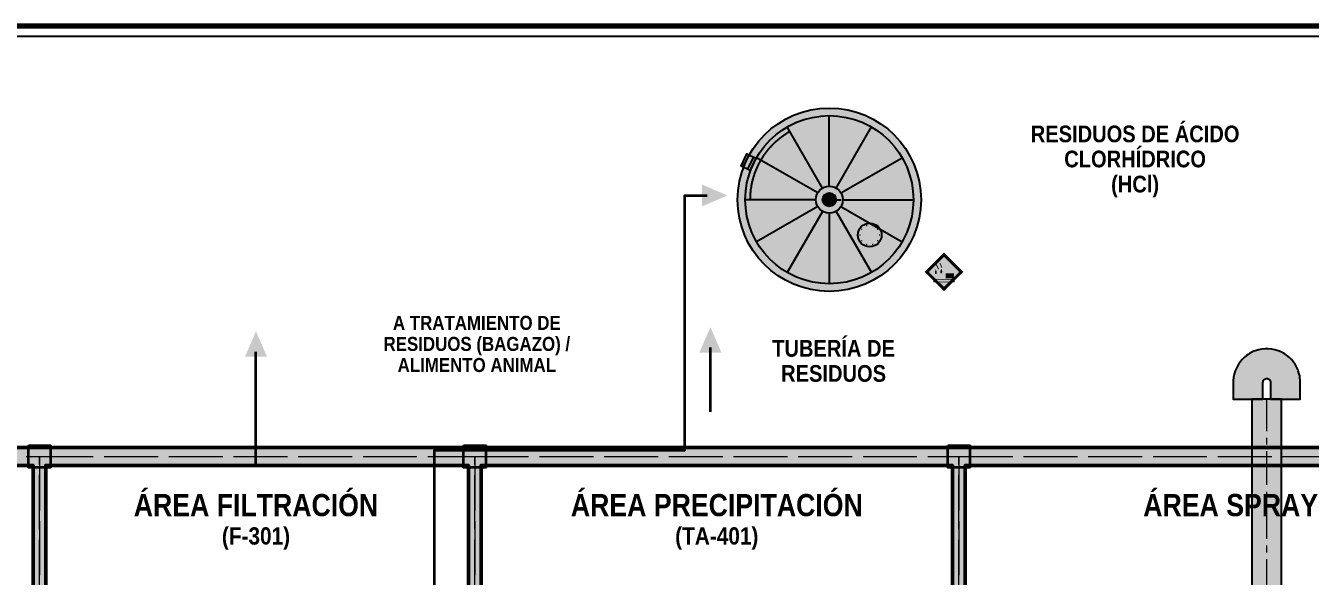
# Model space of a CAD drawing. Header units: metres. Extents: x 0 to 115, y 0 to 64.
# Drawn here: x 54.18 to 84.43, y 51.53 to 64.5 of the extents above; entities that cross this region are included whole.
import ezdxf

# ---------------------------------------------------------------- set-up
doc = ezdxf.new("R2010")
doc.units = ezdxf.units.M
doc.linetypes.add('CENTER', pattern=[5.08, 3.175, -0.635, 0.635, -0.635])
doc.linetypes.add('DASHED', pattern=[1.524, 1.27, -0.254])
doc.layers.add('A-AREA', color=8, linetype='DASHED', lineweight=13, plot=False)
for name, color, linetype, lineweight in [('A-AREA-NOMBRE', 7, 'Continuous', 25), ('A-COLUMNA', 7, 'Continuous', 35), ('A-LAMINA', 8, 'Continuous', 35), ('A-MURO', 7, 'Continuous', 50), ('G-ETIQUETA', 4, 'Continuous', 18), ('G-SENALIZACION', 2, 'Continuous', 25), ('G-TEXTO', 7, 'Continuous', 18), ('M-EQUIPO', 7, 'Continuous', 25), ('M-EQUIPO-RELLENO', 8, 'Continuous', 0), ('M-TUBERIA', 8, 'Continuous', 25), ('M-TUBERIA-RELLENO', 9, 'Continuous', 0)]:
    doc.layers.add(name, color=color, linetype=linetype, lineweight=lineweight)
doc.layers.add('A-MURO-RELLENO', color=8, linetype='Continuous', lineweight=0, true_color=0x8d949b)
doc.layers.add('P-RESIDUOS', color=1, linetype='Continuous', lineweight=35, true_color=0xb3121b)
doc.styles.add('PLANO', font='arial.ttf')
doc.styles.add('PLANO_N', font='arialbd.ttf')

# ---------------------------------------------------------------- blocks, each defined once
blk = doc.blocks.new('EQ_tk-hcl')
at = {"layer": 'M-EQUIPO-RELLENO', "true_color": 0xd9d9d4}
h = blk.add_hatch(color=7, dxfattribs=at)
h.dxf.hatch_style = 1
edge = h.paths.add_edge_path()
edge.add_arc((0, 0), 2.16, 0, 360)
at = {"layer": 'M-EQUIPO-RELLENO', "true_color": 0xeef0ee}
h = blk.add_hatch(color=7, dxfattribs=at)
h.dxf.hatch_style = 1
edge = h.paths.add_edge_path()
edge.add_arc((0, 0), 1.98, 0, 360)
at = {"layer": 'M-EQUIPO-RELLENO', "true_color": 0xf2c230}
h = blk.add_hatch(color=7, dxfattribs=at)
h.dxf.hatch_style = 1
h.paths.add_polyline_path([(-1.8621, 0.6918), (-2.0796, 0.7932), (-1.9444, 1.0832), (-1.7269, 0.9818)])
at = {"layer": 'M-EQUIPO-RELLENO', "true_color": 0xdfe3e0}
h = blk.add_hatch(color=7, dxfattribs=at)
h.dxf.hatch_style = 1
edge = h.paths.add_edge_path()
edge.add_arc((0, 0), 0.3168, 0, 360)
at = {"layer": 'M-EQUIPO-RELLENO', "true_color": 0xc8cecb}
h = blk.add_hatch(color=7, dxfattribs=at)
h.dxf.hatch_style = 1
edge = h.paths.add_edge_path()
edge.add_arc((0, 0), 0.16, 0, 360)
at = {"layer": 'M-EQUIPO-RELLENO', "true_color": 0xeceeec}
h = blk.add_hatch(color=7, dxfattribs=at)
h.dxf.hatch_style = 1
edge = h.paths.add_edge_path()
edge.add_arc((0.9504, -0.8316), 0.28, 0, 360)
at = {"layer": 'M-EQUIPO-RELLENO', "true_color": 0x5b6570}
h = blk.add_hatch(color=7, dxfattribs=at)
h.dxf.hatch_style = 1
edge = h.paths.add_edge_path()
edge.add_arc((0.8793, -0.6129), 0.016, 0, 360)
h = blk.add_hatch(color=7, dxfattribs=at)
h.dxf.hatch_style = 1
edge = h.paths.add_edge_path()
edge.add_arc((1.0215, -0.6129), 0.016, 0, 360)
h = blk.add_hatch(color=7, dxfattribs=at)
h.dxf.hatch_style = 1
edge = h.paths.add_edge_path()
edge.add_arc((0.7204, -0.8316), 0.016, 0, 360)
h = blk.add_hatch(color=7, dxfattribs=at)
h.dxf.hatch_style = 1
edge = h.paths.add_edge_path()
edge.add_arc((0.7643, -0.6964), 0.016, 0, 360)
h = blk.add_hatch(color=7, dxfattribs=at)
h.dxf.hatch_style = 1
edge = h.paths.add_edge_path()
edge.add_arc((1.1365, -0.6964), 0.016, 0, 360)
h = blk.add_hatch(color=7, dxfattribs=at)
h.dxf.hatch_style = 1
edge = h.paths.add_edge_path()
edge.add_arc((1.1804, -0.8316), 0.016, 0, 360)
h = blk.add_hatch(color=7, dxfattribs=at)
h.dxf.hatch_style = 1
edge = h.paths.add_edge_path()
edge.add_arc((0.7643, -0.9668), 0.016, 0, 360)
h = blk.add_hatch(color=7, dxfattribs=at)
h.dxf.hatch_style = 1
edge = h.paths.add_edge_path()
edge.add_arc((0.8793, -1.0503), 0.016, 0, 360)
h = blk.add_hatch(color=7, dxfattribs=at)
h.dxf.hatch_style = 1
edge = h.paths.add_edge_path()
edge.add_arc((1.0215, -1.0503), 0.016, 0, 360)
h = blk.add_hatch(color=7, dxfattribs=at)
h.dxf.hatch_style = 1
edge = h.paths.add_edge_path()
edge.add_arc((1.1365, -0.9668), 0.016, 0, 360)
at = {"layer": 'M-EQUIPO', "true_color": 0x97a09b}
for points in [[(0, 0.3168), (0, 1.98)], [(-0.1584, 0.2744), (-0.99, 1.7147)], [(0.1584, 0.2744), (0.99, 1.7147)], [(-0.2744, 0.1584), (-1.7147, 0.99)], [(0.2744, 0.1584), (1.7147, 0.99)], [(-0.3168, 0), (-1.98, 0)], [(0.3168, 0), (1.98, 0)], [(-0.2744, -0.1584), (-1.7147, -0.99)], [(-0.1584, -0.2744), (-0.99, -1.7147)], [(0.1584, -0.2744), (0.99, -1.7147)], [(0.2744, -0.1584), (1.7147, -0.99)], [(0, -0.3168), (0, -1.98)]]:
    blk.add_lwpolyline(points, dxfattribs=at)
at = {"layer": 'M-EQUIPO', "true_color": 0xd9a514}
blk.add_lwpolyline([(-1.86, 0), (-1.8599, 0.0199), (-1.8596, 0.0397), (-1.859, 0.0596), (-1.8583, 0.0795), (-1.8574, 0.0993), (-1.8562, 0.1192), (-1.8548, 0.139), (-1.8532, 0.1588), (-1.8514, 0.1786), (-1.8494, 0.1984), (-1.8472, 0.2181), (-1.8448, 0.2379), (-1.8421, 0.2576), (-1.8393, 0.2772), (-1.8362, 0.2969), (-1.8329, 0.3165), (-1.8294, 0.336), (-1.8257, 0.3556), (-1.8218, 0.3751), (-1.8177, 0.3945), (-1.8134, 0.4139), (-1.8089, 0.4333), (-1.8041, 0.4526), (-1.7992, 0.4718), (-1.7941, 0.491), (-1.7887, 0.5101), (-1.7832, 0.5292), (-1.7774, 0.5483), (-1.7714, 0.5672), (-1.7653, 0.5861), (-1.7589, 0.6049), (-1.7523, 0.6237), (-1.7456, 0.6424), (-1.7386, 0.661), (-1.7314, 0.6795), (-1.7241, 0.698), (-1.7165, 0.7164), (-1.7088, 0.7347), (-1.7008, 0.7529), (-1.6927, 0.771), (-1.6843, 0.7891), (-1.6758, 0.807), (-1.6671, 0.8249), (-1.6582, 0.8427), (-1.6491, 0.8603), (-1.6398, 0.8779), (-1.6303, 0.8954), (-1.6207, 0.9127), (-1.6108, 0.93), (-1.6008, 0.9472), (-1.5906, 0.9642), (-1.5802, 0.9812), (-1.5696, 0.998), (-1.5588, 1.0147), (-1.5479, 1.0313), (-1.5368, 1.0478), (-1.5255, 1.0641), (-1.5141, 1.0804), (-1.5024, 1.0965), (-1.4906, 1.1125), (-1.4787, 1.1284), (-1.4665, 1.1441), (-1.4542, 1.1597), (-1.4417, 1.1752), (-1.4291, 1.1905), (-1.4163, 1.2057), (-1.4033, 1.2208), (-1.3902, 1.2357), (-1.3769, 1.2505), (-1.3635, 1.2651), (-1.3499, 1.2796), (-1.3362, 1.294), (-1.3223, 1.3082), (-1.3082, 1.3223), (-1.294, 1.3362), (-1.2796, 1.3499), (-1.2652, 1.3635), (-1.2505, 1.3769), (-1.2357, 1.3902), (-1.2208, 1.4034), (-1.2057, 1.4163), (-1.1905, 1.4291), (-1.1752, 1.4418), (-1.1597, 1.4542), (-1.1441, 1.4665), (-1.1284, 1.4787), (-1.1125, 1.4906), (-1.0965, 1.5024), (-1.0804, 1.5141), (-1.0641, 1.5255), (-1.0478, 1.5368), (-1.0313, 1.5479), (-1.0147, 1.5588), (-0.998, 1.5696), (-0.9812, 1.5802), (-0.9642, 1.5906), (-0.9472, 1.6008), (-0.93, 1.6108)], dxfattribs=at)
at = {"layer": 'M-EQUIPO'}
blk.add_lwpolyline([(-1.8621, 0.6918), (-2.0796, 0.7932), (-1.9444, 1.0832), (-1.7269, 0.9818)], close=True, dxfattribs=at)
for points in [[(-2.0252, 0.7678), (-1.89, 1.0579)], [(-1.9165, 0.7171), (-1.7812, 1.0072)]]:
    blk.add_lwpolyline(points, dxfattribs=at)
at = {"layer": 'M-EQUIPO', "true_color": 0x56606a}
blk.add_lwpolyline([(0, 0), (0.28, 0)], dxfattribs=at)
at = {"layer": 'M-EQUIPO', "ltscale": 0.15, "true_color": 0x6b7280}
blk.add_circle((0, 0), 2.16, dxfattribs=at)
at = {"layer": 'M-EQUIPO'}
for centre, radius in [((0, 0), 1.98), ((0, 0), 0.3168), ((0, 0), 0.16), ((0.9504, -0.8316), 0.28)]:
    blk.add_circle(centre, radius, dxfattribs=at)
at = {"layer": 'G-ETIQUETA', "style": 'PLANO', "flags": 1}
for tag, p in [('TAG', (0, 0)), ('NOMBRE', (0, -0.25)), ('AREA', (0, -0.5)), ('FUNCION', (0, -0.75)), ('CONFIANZA', (0, -1))]:
    blk.add_attdef(tag, p, '', height=0.15, dxfattribs=at)

msp = doc.modelspace()

# ---------------------------------------------------------------- hatches: boundary and pattern name
at = {"layer": 'A-COLUMNA', "true_color": 0x5a6169}
h = msp.add_hatch(color=7, dxfattribs=at)
h.dxf.hatch_style = 1
h.paths.add_polyline_path([(54.24, 54.61), (54.76, 54.61), (54.76, 54.09), (54.24, 54.09)])
h = msp.add_hatch(color=7, dxfattribs=at)
h.dxf.hatch_style = 1
h.paths.add_polyline_path([(64.49, 54.61), (65.01, 54.61), (65.01, 54.09), (64.49, 54.09)])
h = msp.add_hatch(color=7, dxfattribs=at)
h.dxf.hatch_style = 1
h.paths.add_polyline_path([(75.89, 54.61), (76.41, 54.61), (76.41, 54.09), (75.89, 54.09)])
at = {"layer": 'A-MURO-RELLENO', "true_color": 0x8d949b}
h = msp.add_hatch(color=8, dxfattribs=at)
h.dxf.hatch_style = 1
h.paths.add_polyline_path([(54.65, 54.14), (64.6, 54.14), (64.6, 34.5), (64.3, 34.5), (64.3, 34.2), (65.1, 34.2), (65.1, 34.5), (64.9, 34.5), (64.9, 54.14), (76, 54.14), (76, 51.2), (76.3, 51.2), (76.3, 54.14), (87.25, 54.14), (87.25, 34.5), (86.6, 34.5), (86.6, 34.2), (87.7, 34.2), (87.7, 34.5), (87.55, 34.5), (87.55, 54.14), (100.15, 54.14), (100.15, 37.9), (100.45, 37.9), (100.45, 54.14), (113.09, 54.14), (113.09, 34.56), (106.8, 34.56), (106.8, 34.14), (113.51, 34.14), (113.51, 54.56), (44.4, 54.56), (44.4, 54.14), (54.35, 54.14), (54.35, 34.5), (53.8, 34.5), (53.8, 34.2), (61.9, 34.2), (61.9, 34.5), (54.65, 34.5)])
at = {"layer": 'G-SENALIZACION', "true_color": 0xffffff}
h = msp.add_hatch(color=7, dxfattribs=at)
h.dxf.hatch_style = 1
h.paths.add_polyline_path([(75.8, 59.1073), (76.2073, 58.7), (75.8, 58.2927), (75.3927, 58.7)])
at = {"layer": 'G-SENALIZACION', "true_color": 0x111111}
h = msp.add_hatch(color=7, dxfattribs=at)
h.dxf.hatch_style = 1
h.paths.add_polyline_path([(75.608, 58.732), (75.6136, 58.7176), (75.6178, 58.7028), (75.6199, 58.6875), (75.6188, 58.6721), (75.6129, 58.658), (75.6031, 58.658), (75.5972, 58.6721), (75.5961, 58.6875), (75.5982, 58.7028), (75.6024, 58.7176), (75.608, 58.732)])
h = msp.add_hatch(color=7, dxfattribs=at)
h.dxf.hatch_style = 1
h.paths.add_polyline_path([(75.736, 58.748), (75.7416, 58.7336), (75.7458, 58.7188), (75.7479, 58.7035), (75.7468, 58.6881), (75.7409, 58.674), (75.7311, 58.674), (75.7252, 58.6881), (75.7241, 58.7035), (75.7262, 58.7188), (75.7304, 58.7336), (75.736, 58.748)])
h = msp.add_hatch(color=7, dxfattribs=at)
h.dxf.hatch_style = 1
h.paths.add_polyline_path([(75.56, 58.524), (76.04, 58.524), (76.04, 58.46), (75.56, 58.46)])
h = msp.add_hatch(color=7, dxfattribs=at)
h.dxf.hatch_style = 1
h.paths.add_polyline_path([(75.848, 58.652), (76.024, 58.652), (76.024, 58.556), (75.848, 58.556)])
at = {"layer": 'M-TUBERIA-RELLENO', "true_color": 0xdfe4e9}
h = msp.add_hatch(color=7, dxfattribs=at)
h.dxf.hatch_style = 1
h.paths.add_polyline_path([(83.31, 56.0828), (83.3134, 56.1172), (83.3184, 56.1338), (83.3266, 56.1491), (83.3376, 56.1624), (83.3509, 56.1734), (83.3662, 56.1816), (83.3828, 56.1866), (83.4, 56.1883), (83.4172, 56.1866), (83.4338, 56.1816), (83.4491, 56.1734), (83.4624, 56.1624), (83.4734, 56.1491), (83.4816, 56.1338), (83.4866, 56.1172), (83.49, 56.0828), (83.49, 55.7), (84.19, 55.7), (84.19, 56.1), (84.1883, 56.1343), (84.1799, 56.2201), (84.1748, 56.2541), (84.1665, 56.2874), (84.1414, 56.37), (84.1299, 56.4023), (84.1152, 56.4334), (84.0745, 56.5094), (84.0569, 56.5389), (84.0364, 56.5665), (83.9817, 56.6332), (83.9586, 56.6586), (83.9332, 56.6817), (83.8665, 56.7364), (83.8389, 56.7569), (83.8094, 56.7745), (83.7334, 56.8152), (83.7023, 56.8299), (83.67, 56.8414), (83.5874, 56.8665), (83.5541, 56.8748), (83.5201, 56.8799), (83.4343, 56.8883), (83.4, 56.89), (83.3657, 56.8883), (83.2799, 56.8799), (83.2459, 56.8748), (83.2126, 56.8665), (83.13, 56.8414), (83.0977, 56.8299), (83.0666, 56.8152), (82.9906, 56.7745), (82.9611, 56.7569), (82.9335, 56.7364), (82.8668, 56.6817), (82.8414, 56.6586), (82.8183, 56.6332), (82.7636, 56.5665), (82.7431, 56.5389), (82.7255, 56.5094), (82.6848, 56.4334), (82.6701, 56.4023), (82.6586, 56.37), (82.6335, 56.2874), (82.6252, 56.2541), (82.6201, 56.2201), (82.6117, 56.1343), (82.61, 56.1), (82.61, 55.7), (83.31, 55.7)])
h = msp.add_hatch(color=7, dxfattribs=at)
h.dxf.hatch_style = 1
h.paths.add_polyline_path([(83.75, 55.7), (83.05, 55.7), (83.05, 48.6), (83.75, 48.6)])

# ---------------------------------------------------------------- linework, layer by layer
at = {"layer": 'A-AREA'}
for points in [[(42, 54.35), (54.5, 54.35), (54.5, 34.35), (42, 34.35)], [(54.5, 54.35), (64.75, 54.35), (64.75, 34.35), (54.5, 34.35)], [(64.75, 54.35), (76.15, 54.35), (76.15, 34.35), (64.75, 34.35)], [(76.15, 54.35), (87.4, 54.35), (87.4, 34.35), (76.15, 34.35)]]:
    msp.add_lwpolyline(points, close=True, dxfattribs=at)
at = {"layer": 'A-COLUMNA'}
for points in [[(54.24, 54.61), (54.76, 54.61), (54.76, 54.09), (54.24, 54.09)], [(64.49, 54.61), (65.01, 54.61), (65.01, 54.09), (64.49, 54.09)], [(75.89, 54.61), (76.41, 54.61), (76.41, 54.09), (75.89, 54.09)]]:
    msp.add_lwpolyline(points, close=True, dxfattribs=at)
at = {"layer": 'A-LAMINA', "lineweight": 70}
msp.add_lwpolyline([(0.4, 64.5), (115.4, 64.5), (115.4, 0.4), (0.4, 0.4)], close=True, dxfattribs=at)
at = {"layer": 'A-LAMINA', "lineweight": 25}
msp.add_lwpolyline([(0.65, 64.25), (115.15, 64.25), (115.15, 0.65), (0.65, 0.65)], close=True, dxfattribs=at)
at = {"layer": 'A-MURO'}
for points in [[(113.51, 54.56), (44.4, 54.56)], [(44.4, 54.14), (54.35, 54.14), (54.35, 34.5), (53.8, 34.5)], [(53.8, 34.2), (61.9, 34.2), (61.9, 34.5), (54.65, 34.5), (54.65, 54.14), (64.6, 54.14), (64.6, 34.5), (64.3, 34.5), (64.3, 34.2), (65.1, 34.2), (65.1, 34.5), (64.9, 34.5), (64.9, 54.14), (76, 54.14), (76, 51.2), (76.3, 51.2), (76.3, 54.14), (87.25, 54.14)]]:
    msp.add_lwpolyline(points, dxfattribs=at)
at = {"layer": 'G-SENALIZACION'}
for points, const_width in [([(75.8, 59.1073), (76.2073, 58.7), (75.8, 58.2927), (75.3927, 58.7)], 0.072), ([(75.608, 58.732), (75.6136, 58.7176), (75.6178, 58.7028), (75.6199, 58.6875), (75.6188, 58.6721), (75.6129, 58.658), (75.6031, 58.658), (75.5972, 58.6721), (75.5961, 58.6875), (75.5982, 58.7028), (75.6024, 58.7176), (75.608, 58.732)], 0.02), ([(75.736, 58.748), (75.7416, 58.7336), (75.7458, 58.7188), (75.7479, 58.7035), (75.7468, 58.6881), (75.7409, 58.674), (75.7311, 58.674), (75.7252, 58.6881), (75.7241, 58.7035), (75.7262, 58.7188), (75.7304, 58.7336), (75.736, 58.748)], 0.02), ([(75.56, 58.524), (76.04, 58.524), (76.04, 58.46), (75.56, 58.46)], 0.02), ([(75.848, 58.652), (76.024, 58.652), (76.024, 58.556), (75.848, 58.556)], 0.02)]:
    msp.add_lwpolyline(points, close=True, dxfattribs=dict(at, const_width=const_width))
at = {"layer": 'G-SENALIZACION', "const_width": 0.02}
for points in [[(75.608, 58.892), (75.672, 58.764)], [(75.704, 58.908), (75.752, 58.796)]]:
    msp.add_lwpolyline(points, dxfattribs=at)
at = {"layer": 'M-TUBERIA'}
for points in [[(83.31, 56.0828), (83.3134, 56.1172), (83.3184, 56.1338), (83.3266, 56.1491), (83.3376, 56.1624), (83.3509, 56.1734), (83.3662, 56.1816), (83.3828, 56.1866), (83.4, 56.1883), (83.4172, 56.1866), (83.4338, 56.1816), (83.4491, 56.1734), (83.4624, 56.1624), (83.4734, 56.1491), (83.4816, 56.1338), (83.4866, 56.1172), (83.49, 56.0828), (83.49, 55.7), (84.19, 55.7), (84.19, 56.1), (84.1883, 56.1343), (84.1799, 56.2201), (84.1748, 56.2541), (84.1665, 56.2874), (84.1414, 56.37), (84.1299, 56.4023), (84.1152, 56.4334), (84.0745, 56.5094), (84.0569, 56.5389), (84.0364, 56.5665), (83.9817, 56.6332), (83.9586, 56.6586), (83.9332, 56.6817), (83.8665, 56.7364), (83.8389, 56.7569), (83.8094, 56.7745), (83.7334, 56.8152), (83.7023, 56.8299), (83.67, 56.8414), (83.5874, 56.8665), (83.5541, 56.8748), (83.5201, 56.8799), (83.4343, 56.8883), (83.4, 56.89), (83.3657, 56.8883), (83.2799, 56.8799), (83.2459, 56.8748), (83.2126, 56.8665), (83.13, 56.8414), (83.0977, 56.8299), (83.0666, 56.8152), (82.9906, 56.7745), (82.9611, 56.7569), (82.9335, 56.7364), (82.8668, 56.6817), (82.8414, 56.6586), (82.8183, 56.6332), (82.7636, 56.5665), (82.7431, 56.5389), (82.7255, 56.5094), (82.6848, 56.4334), (82.6701, 56.4023), (82.6586, 56.37), (82.6335, 56.2874), (82.6252, 56.2541), (82.6201, 56.2201), (82.6117, 56.1343), (82.61, 56.1), (82.61, 55.7), (83.31, 55.7)], [(83.75, 55.7), (83.05, 55.7), (83.05, 48.6), (83.75, 48.6)]]:
    msp.add_lwpolyline(points, close=True, dxfattribs=at)
at = {"layer": 'M-TUBERIA', "linetype": 'CENTER', "lineweight": 9, "ltscale": 0.25}
msp.add_lwpolyline([(83.4, 48.6), (83.4, 55.7)], dxfattribs=at)
at = {"layer": 'P-RESIDUOS'}
for points in [[(63.1, 44.5), (63.8, 44.5), (63.8, 54.5), (69.7, 54.5), (69.7, 60.5), (70.22, 60.5)], [(70.3, 55.4), (70.3, 56.92)], [(59.6, 54.1), (59.6, 56.82)]]:
    msp.add_lwpolyline(points, dxfattribs=at)
for points in [[(70.7, 60.5), (70.1, 60.24), (70.1, 60.76)], [(59.6, 57.3), (59.86, 56.7), (59.34, 56.7)], [(70.3, 57.4), (70.56, 56.8), (70.04, 56.8)]]:
    msp.add_solid(points, dxfattribs=at)

# ---------------------------------------------------------------- block references
at = {"layer": 'M-EQUIPO'}
msp.add_blockref('EQ_tk-hcl', (73.1, 60.4), dxfattribs=at)

# ---------------------------------------------------------------- texts
at = {"layer": 'A-AREA-NOMBRE', "char_height": 0.5227, "attachment_point": 2, "line_spacing_factor": 0.9, "style": 'PLANO_N'}
for s, insert in [('\\W0.86;ÁREA FILTRACIÓN\\P{\\H0.78x;(F-301)}', (59.6, 53.4672)), ('\\W0.86;ÁREA PRECIPITACIÓN\\P{\\H0.78x;(TA-401)}', (70.45, 53.4672)), ('\\W0.86;ÁREA SPRAY DRY', (83.3, 53.4672))]:
    msp.add_mtext(s, dxfattribs=dict(at, insert=insert))
at = {"layer": 'G-TEXTO', "insert": (80.3, 61.3), "char_height": 0.3938, "attachment_point": 5, "line_spacing_factor": 0.9, "style": 'PLANO_N'}
msp.add_mtext('\\W0.86;RESIDUOS DE ÁCIDO\\PCLORHÍDRICO\\P(HCl)', dxfattribs=at)
at = {"layer": 'P-RESIDUOS', "insert": (64.8, 57), "char_height": 0.3308, "attachment_point": 5, "line_spacing_factor": 0.9, "style": 'PLANO_N'}
msp.add_mtext('\\W0.86;A TRATAMIENTO DE\\PRESIDUOS (BAGAZO) /\\PALIMENTO ANIMAL', dxfattribs=at)
at = {"layer": 'P-RESIDUOS', "true_color": 0xa1121a, "insert": (73.2, 56.6), "char_height": 0.3938, "attachment_point": 5, "line_spacing_factor": 0.9, "style": 'PLANO_N'}
msp.add_mtext('\\W0.86;TUBERÍA DE\\PRESIDUOS', dxfattribs=at)

doc.saveas('drawing.dxf')
